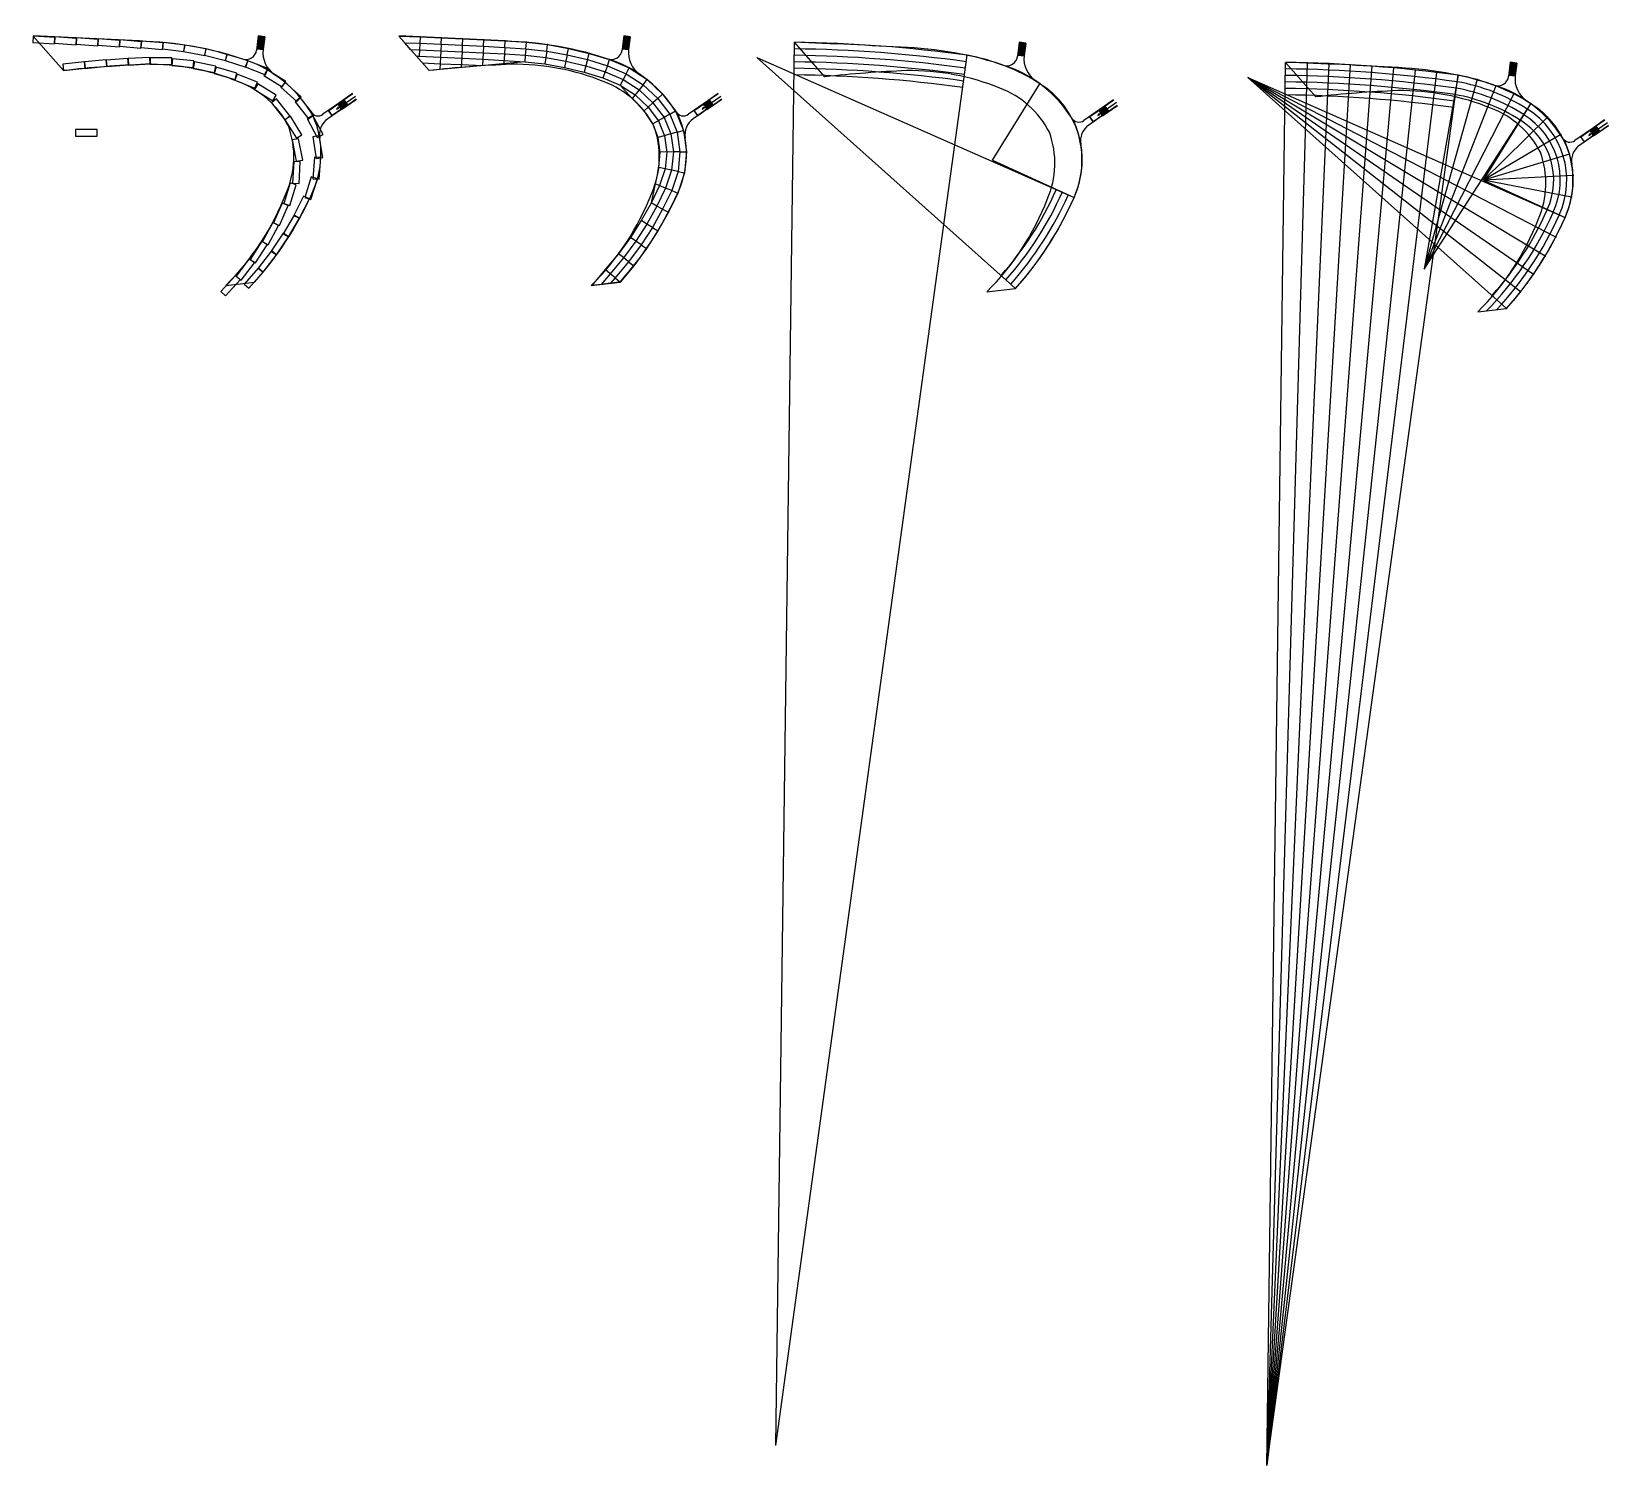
# Model space of a CAD drawing. Extents: x 10241 to 1500931, y -537358 to 142253.
# Drawn here: x 10241 to 737860, y -537358 to 124237 of the extents above; entities that cross this region are included whole.
import ezdxf

# ---------------------------------------------------------------- set-up
doc = ezdxf.new("R2010")
doc.units = 0
doc.header["$LTSCALE"] = 1000
doc.header["$MEASUREMENT"] = 0
doc.linetypes.add('DASH', pattern=[0.35, 0.25, -0.1])
for name, color, linetype in [('A-G-PATTERN', 157, 'Continuous'), ('A-G-VISIBLE', 9, 'Continuous'), ('A-P-BELOW', 73, 'DASH'), ('A-P-STAIR', 4, 'Continuous'), ('标注', 3, 'Continuous')]:
    doc.layers.add(name, color=color, linetype=linetype)

# ---------------------------------------------------------------- blocks, each defined once
blk = doc.blocks.new('*U5')
at = {"layer": 'A-P-STAIR'}
blk.add_lwpolyline([(0, 0), (-838, -2881), (8765, -5673), (9602, -2792)], close=True, dxfattribs=at)
blk = doc.blocks.new('*U6')
at = {"layer": 'A-P-STAIR', "color": 0, "linetype": 'ByBlock', "lineweight": -2, "transparency": 16777216}
for p, rotation in [((11059, 122168, 2850), 12.44585894149647), ((21052, 121798, 2850), 12.17631647261242), ((31043, 121380, 2850), 11.90677400372847), ((41033, 120916, 2850), 11.63723153484448), ((51019, 120405, 2850), 11.36768906596062), ((61004, 119846, 2850), 11.09814659707672), ((70983, 119211, 2850), 9.321402722762716), ((80909, 118010, 2850), 5.741753326481471), ((90740, 116191, 2850), 2.162103930200221), ((100439, 113762, 2850), 358.5824545339193), ((109967, 110732, 2850), 355.0028051376381), ((119029, 106542, 2850), 344.3159357680294), ((127202, 100801, 2850), 334.3820026356937), ((134261, 93737, 2850), 324.448069503358), ((139997, 85560, 2850), 314.5141363710223), ((143023, 76057, 2850), 295.3060627812324), ((143758, 66106, 2850), 282.0100038490457), ((142184, 56254, 2850), 268.713944916859), ((138461, 46990, 2850), 259.4065297314563), ((133946, 38069, 2850), 255.7730814579101), ((128875, 29452, 2850), 252.139633184364), ((123268, 21174, 2850), 248.5061849108178), ((117148, 13268, 2850), 244.8727366372716)]:
    blk.add_blockref('*U5', p, dxfattribs=dict(at, rotation=rotation))
blk = doc.blocks.new('sdfgdfgdfg')
at = {"layer": 'A-G-PATTERN', "linetype": 'Continuous'}
h = blk.add_hatch(dxfattribs=at)
h.set_pattern_fill('ANSI31', color=256, scale=50, angle=308.091126)
h.set_pattern_definition([(353.091126, (-499234618.08, -3106399135.15), (19.096132141, 157.597272303), [])])
h.paths.add_polyline_path([(282765, 116252), (285743, 115891), (286465, 121847), (283486, 122208)])
at = {"layer": '标注', "linetype": 'Continuous'}
h = blk.add_hatch(color=256, dxfattribs=at)
h.dxf.hatch_style = 1
h.paths.add_polyline_path([(319650, 88449), (320673, 88846), (320349, 89300)])
at = {"layer": 'A-G-VISIBLE', "linetype": 'Continuous'}
for p, q in [((283486, 122208, 2850), (282699, 115713, 2850)), ((286465, 121847, 2850), (285741, 115877, 2850)), ((322324, 92337, 2850), (313309, 86054, 2850)), ((324040, 89876, 2850), (315555, 83962, 2850)), ((320115, 90798, 2850), (320172, 90716, 2850)), ((322569, 88851, 2850), (320911, 91230, 2850))]:
    blk.add_line(p, q, dxfattribs=at)
at = {"layer": 'A-G-VISIBLE', "linetype": 'Continuous', "elevation": 2850, "flags": 128}
blk.add_lwpolyline([(281795, 8634, 0.0755043), (307686, 48284, 0.2261689), (308743, 85356, 0.1660203), (280741, 109958, 0.0783155), (231870, 119715, 0.0061442), (179688, 122168)], format="xyb", dxfattribs=at)
at = {"layer": 'A-G-VISIBLE', "linetype": 'Continuous', "flags": 128}
for points, elevation in [([(193689, 106213), (179688, 122168)], 2850), ([(268465, 7001), (281795, 8634)], 3800)]:
    blk.add_lwpolyline(points, dxfattribs=dict(at, elevation=elevation))
at = {"layer": 'A-G-VISIBLE', "linetype": 'Continuous', "elevation": 2850, "flags": 128}
for points in [[(282765, 116252), (285743, 115891), (286465, 121847), (283486, 122208)], [(282820, 116295), (285699, 115947), (286409, 121804), (283530, 122153)], [(317647, 85420), (315931, 87881), (320854, 91312), (322569, 88851)], [(317659, 85490), (316001, 87869), (320841, 91243), (322499, 88864)]]:
    blk.add_lwpolyline(points, close=True, dxfattribs=at)
at = {"layer": 'A-G-VISIBLE', "linetype": 'Continuous', "elevation": 2850}
blk.add_lwpolyline([(268465, 7001, 0.10628), (296392, 49716, 0.1938436), (297367, 80751, 0.1831466), (274528, 101000, 0.1016936), (231523, 109109, 0.0185237), (193689, 106213)], format="xyb", dxfattribs=at)
at = {"layer": 'A-G-VISIBLE', "linetype": 'Continuous'}
for centre, radius, start, end in [((277736, 116314, 2850), 5000, 251.495834, 353.091122), ((297654, 114434, 2850), 12000, 173.091126, 236.02526), ((311022, 89335, 2850), 4000, 211.999788, 304.877302), ((320701, 76579, 2850), 9000, 124.877302, 189.55885)]:
    blk.add_arc(centre, radius, start, end, dxfattribs=at)
at = {"layer": 'A-P-BELOW', "linetype": 'DASH'}
for p, q in [((321831, 88337, 2850), (320172, 90716, 2850)), ((322077, 88508, 2850), (320419, 90887, 2850)), ((322323, 88680, 2850), (320665, 91059, 2850))]:
    blk.add_line(p, q, dxfattribs=at)
at = {"layer": 'A-P-STAIR', "linetype": 'Continuous'}
for p, q in [((327006, 95601, 2850), (320115, 90798, 2850)), ((327064, 95519, 2850), (320172, 90716, 2850)), ((322815, 89023, 2850), (321157, 91402, 2850)), ((323061, 89194, 2850), (321403, 91573, 2850)), ((323307, 89366, 2850), (321649, 91745, 2850)), ((321831, 88337, 2850), (328722, 93140, 2850)), ((321888, 88255, 2850), (328779, 93058, 2850)), ((323554, 89537, 2850), (321895, 91917, 2850)), ((323800, 89709, 2850), (322141, 92088, 2850)), ((324046, 89881, 2850), (322387, 92260, 2850)), ((324292, 90052, 2850), (322634, 92431, 2850)), ((324538, 90224, 2850), (322880, 92603, 2850)), ((324784, 90395, 2850), (323126, 92774, 2850))]:
    blk.add_line(p, q, dxfattribs=at)
at = {"layer": '标注', "linetype": 'Continuous'}
blk.add_line((320511, 89073, 2850), (328274, 94484, 2850), dxfattribs=at)
at = {"layer": '标注', "linetype": 'Continuous', "elevation": 2850, "flags": 128}
blk.add_lwpolyline([(319650, 88449), (320673, 88846), (320349, 89300)], close=True, dxfattribs=at)

msp = doc.modelspace()

# ---------------------------------------------------------------- hatches: boundary and pattern name
at = {"layer": 'A-G-PATTERN', "linetype": 'Continuous'}
h = msp.add_hatch(dxfattribs=at)
h.set_pattern_fill('ANSI31', color=256, scale=50, angle=308.091126)
h.set_pattern_definition([(353.091126, (-499403246.7, -3106399135.15), (19.096132141, 157.597272303), [])])
h.paths.add_polyline_path([(114136, 116251.8), (117114.2, 115891), (117835.9, 121847.4), (114857.7, 122208.3)])
at = {"layer": '标注', "linetype": 'Continuous'}
h = msp.add_hatch(color=256, dxfattribs=at)
h.dxf.hatch_style = 1
h.paths.add_polyline_path([(151021.4, 88449.4), (152044.3, 88846.1), (151720.4, 89299.9)])

# ---------------------------------------------------------------- linework, layer by layer
at = {"layer": 'A-G-VISIBLE', "linetype": 'Continuous'}
for p, q in [((114857.7, 122208.3, 2850.2), (114070.7, 115712.8, 2850.2)), ((117835.9, 121847.4, 2850.2), (117112.5, 115877, 2850.2)), ((153695.5, 92337.4, 2850.2), (144680.4, 86053.6, 2850.2)), ((155411, 89876.3, 2850.2), (146926.4, 83962.3, 2850.2)), ((151486.6, 90797.8, 2850.2), (151543.8, 90715.7, 2850.2)), ((153940.4, 88851.3, 2850.2), (152282.2, 91230.4, 2850.2))]:
    msp.add_line(p, q, dxfattribs=at)
at = {"layer": 'A-G-VISIBLE', "linetype": 'Continuous', "flags": 128}
for points, elevation in [([(25060.1, 106212.8), (11058.9, 122168)], 2850.2), ([(99836.1, 7000.5), (113166, 8633.8)], 3800.3)]:
    msp.add_lwpolyline(points, dxfattribs=dict(at, elevation=elevation))
at = {"layer": 'A-G-VISIBLE', "linetype": 'Continuous', "elevation": 2850.2, "flags": 128}
msp.add_lwpolyline([(113166, 8633.8, 0.07550429), (139057.8, 48283.7, 0.22616889), (140114.8, 85356.1, 0.16602034), (112112, 109957.9, 0.07831547), (63241.5, 119714.9, 0.00614421), (11058.9, 122168)], format="xyb", dxfattribs=at)
for points in [[(114136, 116251.8), (117114.2, 115891), (117835.9, 121847.4), (114857.7, 122208.3)], [(114191.6, 116295.5), (117070.6, 115946.6), (117780.3, 121803.8), (114901.3, 122152.6)], [(149018.2, 85420.3), (147302.7, 87881.5), (152225, 91312.4), (153940.4, 88851.3)], [(149030.6, 85490), (147372.3, 87869.1), (152212.6, 91242.8), (153870.8, 88863.7)]]:
    msp.add_lwpolyline(points, close=True, dxfattribs=at)
at = {"layer": 'A-G-VISIBLE', "linetype": 'Continuous', "elevation": 2850.2}
msp.add_lwpolyline([(99836.1, 7000.5, 0.10628001), (127763.7, 49715.7, 0.19384364), (128738.5, 80751.4, 0.18314661), (105899.8, 101000, 0.10169365), (62894.7, 109109.3, 0.01852371), (25060.1, 106212.8)], format="xyb", dxfattribs=at)
at = {"layer": 'A-G-VISIBLE', "linetype": 'Continuous'}
for centre, radius, start, end in [((109107, 116314.3, 2850.2), 5000, 251.4958336, 353.0911224), ((129025.4, 114433.5, 2850.2), 12000, 173.0911257, 236.0252605), ((142393.1, 89335.2, 2850.2), 4000, 211.9997881, 304.8773016), ((152072.8, 76578.9, 2850.2), 9000, 124.8773016, 189.5588498)]:
    msp.add_arc(centre, radius, start, end, dxfattribs=at)
at = {"layer": 'A-P-BELOW', "linetype": 'DASH'}
for p, q in [((153202.1, 88336.6, 2850.2), (151543.8, 90715.7, 2850.2)), ((153448.2, 88508.2, 2850.2), (151789.9, 90887.3, 2850.2)), ((153694.3, 88679.7, 2850.2), (152036.1, 91058.8, 2850.2))]:
    msp.add_line(p, q, dxfattribs=at)
at = {"layer": 'A-P-STAIR', "linetype": 'Continuous'}
for p, q in [((158377.8, 95601.1, 2850.2), (151486.6, 90797.8, 2850.2)), ((158435, 95519, 2850.2), (151543.8, 90715.7, 2850.2)), ((154186.6, 89022.8, 2850.2), (152528.3, 91401.9, 2850.2)), ((154432.7, 89194.4, 2850.2), (152774.4, 91573.5, 2850.2)), ((154678.8, 89365.9, 2850.2), (153020.5, 91745, 2850.2)), ((153202.1, 88336.6, 2850.2), (160093.3, 93139.9, 2850.2)), ((153259.3, 88254.6, 2850.2), (160150.5, 93057.9, 2850.2)), ((154924.9, 89537.5, 2850.2), (153266.6, 91916.6, 2850.2)), ((155171, 89709, 2850.2), (153512.7, 92088.1, 2850.2)), ((155417.1, 89880.5, 2850.2), (153758.8, 92259.6, 2850.2)), ((155663.2, 90052.1, 2850.2), (154005, 92431.2, 2850.2)), ((155909.4, 90223.6, 2850.2), (154251.1, 92602.7, 2850.2)), ((156155.5, 90395.2, 2850.2), (154497.2, 92774.3, 2850.2))]:
    msp.add_line(p, q, dxfattribs=at)
at = {"layer": 'A-P-STAIR', "elevation": 2850.2}
for points in [[(179687.5, 122168), (189511.7, 121804.4), (199334, 121395.3), (209153.5, 120922.9), (218972.5, 120440.8), (228788.3, 119895.5), (238600.5, 119298.4), (248366.5, 118184.2), (258045.7, 116472.8), (267601.6, 114170.4), (276998.1, 111285.8), (286033.4, 107449.4), (294254, 102079.7), (301444.7, 95393.4), (307397.1, 87584.3), (311099.6, 78532.6), (312415.6, 68811.7), (311499.1, 59045), (308397.5, 49738.7), (304087.1, 40904.3), (299280, 32330.7), (293948.1, 24073.2), (288112, 16164), (281794.6, 8633.8)], [(187856.1, 112859.5), (185133.2, 115962.3), (182410.4, 119065.2), (179687.5, 122168)], [(182410.4, 119065.2), (189393.8, 118806.7), (199202.3, 118398.2), (209008.8, 117944.3), (218813.1, 117445.1), (228614, 116900.6), (238339.2, 116308.7), (247934.9, 115214), (257432.6, 113534.6), (266809.3, 111275.5), (275968.9, 108463.6), (284615.8, 104792.1), (292398.9, 99708.2), (299214.2, 93371), (304770.6, 86081.3), (308178, 77751), (309396.6, 68749.8), (308544.3, 59667.5), (305614.2, 50875.7), (301428.4, 42296.8), (296709, 33879.5), (291478.5, 25779.2), (285753.6, 18020.5), (279496.3, 10561.9)], [(189393.8, 118806.7), (189268.9, 115809.3)], [(189511.7, 121804.4), (189393.8, 118806.7)], [(199202.3, 118398.2), (199077.4, 115400.8)], [(199202.3, 118398.2), (199334, 121395.3)], [(209008.8, 117944.3), (208863.1, 114947.8)], [(209153.5, 120922.9), (209008.8, 117944.3)], [(218813.1, 117445.1), (218646.6, 114449.7)], [(218813.1, 117445.1), (218979.5, 120440.5)], [(228614, 116900.6), (228447.5, 113905.2)], [(228614, 116900.6), (228796.2, 119895)], [(238339.2, 116308.7), (238600.5, 119298.4)], [(247934.9, 115214), (248366.5, 118184.2)], [(257432.6, 113534.6), (258045.7, 116472.8)], [(106210.6, 112004.7), (96608.4, 114797)], [(185133.2, 115962.3), (189275.9, 115809), (199070.5, 115401), (208863.1, 114947.8), (218653.6, 114449.3), (228439.6, 113905.6), (238077.9, 113319.1), (247503.3, 112243.8), (256819.5, 110596.5), (266017, 108380.5), (274939.7, 105641.4), (283198.1, 102134.8), (290543.7, 97336.7), (296983.6, 91348.5), (302144.2, 84578.2), (305256.5, 76969.3), (306377.7, 68687.9), (305589.6, 60290), (302830.9, 52012.7), (298769.8, 43689.2), (294138, 35428.2), (289009, 27485.1), (283395.2, 19877), (277198, 12490.1)], [(187856.1, 112859.5), (189157.9, 112811.3), (198938.7, 112403.9), (208717.5, 111951.4), (218494.1, 111453.5), (228265.3, 110910.7), (237816.5, 110329.4), (247071.7, 109273.6), (256206.4, 107658.4), (265224.7, 105485.6), (273910.5, 102819.2), (281780.5, 99477.5), (288688.5, 94965.2), (294753.1, 89326.1), (299517.7, 83075.2), (302334.9, 76187.7), (303358.7, 68626), (302634.8, 60912.5), (300047.6, 53149.7), (296111.2, 45081.7), (291567, 36977), (286539.5, 29191.1), (281036.7, 21733.5), (274899.7, 14418.2)], [(237816.4, 110329.4), (193688.8, 106212.8), (187856.1, 112859.5)], [(189275.9, 115809), (189164.9, 112811)], [(190585.4, 109749.2), (198807, 109406.8), (208558, 108955.5), (218344.4, 108512.9)], [(199077.4, 115400.8), (198673.7, 106677.8)], [(208863.1, 114947.8), (208488.7, 107593.5)], [(218646.6, 114449.7), (218344.4, 108512.9)], [(228439.6, 113905.6), (228167.2, 109429.3)], [(238077.9, 113319.1), (237816.5, 110329.4)], [(238339.2, 116308.7), (238077.9, 113319.1)], [(247503.3, 112243.8), (247071.9, 109273.6)], [(247934.9, 115214), (247503.3, 112243.8)], [(256819.5, 110596.5), (256206.2, 107658.4)], [(257432.6, 113534.6), (256819.5, 110596.5)], [(266809.3, 111275.5), (266017, 108380.5)], [(266809.3, 111275.5), (267601.6, 114170.4)], [(275968.9, 108463.6), (276998.1, 111285.8)], [(266017, 108380.5), (265224.7, 105485.6)], [(274939.7, 105641.4), (273910.5, 102819.2)], [(275968.9, 108463.6), (274939.7, 105641.4)], [(283198.1, 102134.8), (281780.5, 99477.5)], [(284615.8, 104792.1), (283198.1, 102134.8)], [(284615.8, 104792.1), (286033.4, 107449.4)], [(292398.9, 99708.2), (294254, 102079.7)], [(296917, 81586.9), (292877.1, 87625.1), (287400.5, 93318.7), (281780.5, 99477.5)], [(290543.7, 97336.7), (287400.5, 93318.7)], [(292398.9, 99708.2), (290543.7, 97336.7)], [(299214.2, 93371), (301444.7, 95393.4)], [(296983.6, 91348.5), (292877.1, 87625.1)], [(299214.2, 93371), (296983.6, 91348.5)], [(304770.6, 86081.3), (307397.1, 87584.3)], [(302144.2, 84578.2), (296917, 81586.9)], [(299680, 61535), (300339.7, 68564.1), (299413.4, 75406.1), (296917, 81586.9)], [(304770.6, 86081.3), (302144.2, 84578.2)], [(305256.5, 76969.3), (299413.4, 75406.1)], [(308178, 77751), (305256.5, 76969.3)], [(308178, 77751), (311099.6, 78532.6)], [(306377.7, 68687.9), (300339.7, 68564.1)], [(309396.6, 68749.8), (306377.7, 68687.9)], [(309396.6, 68749.8), (312415.6, 68811.7)], [(299680, 61535), (297997.2, 53987.3)], [(305589.6, 60290), (299680, 61535)], [(308544.3, 59667.5), (305589.6, 60290)], [(308544.3, 59667.5), (311499.1, 59045)], [(297997.2, 53987.3), (296153, 45156.4)], [(302830.9, 52012.7), (297997.2, 53987.3)], [(305614.2, 50875.7), (302830.9, 52012.7)], [(298769.8, 43689.2), (296153, 45156.4)], [(301428.4, 42296.8), (298769.8, 43689.2)], [(305614.2, 50875.7), (308397.5, 49738.7)], [(294140.5, 35426.7), (291617.8, 37055.7)], [(301428.4, 42296.8), (304087.1, 40904.3)], [(289009, 27485.1), (286539.5, 29191.1)], [(296709, 33879.5), (294138, 35428.2)], [(296709, 33879.5), (299280, 32330.7)], [(291478.5, 25779.2), (289009, 27485.1)], [(291478.5, 25779.2), (293948.1, 24073.2)], [(283455.3, 19948.6), (281036.6, 21733.3)], [(285753.6, 18020.5), (283455.3, 19948.6)], [(285753.6, 18020.5), (288112, 16164)], [(274899.7, 14418.2), (268700.9, 7029.5)], [(281794.6, 8633.8), (277430, 8099), (273065.5, 7564.2), (268700.9, 7029.5)], [(277198, 12490.1), (273065.5, 7564.2)], [(277198, 12490.1), (274899.7, 14418.2)], [(279496.3, 10561.9), (277198, 12490.1)], [(279496.3, 10561.9), (277430, 8099)], [(279496.3, 10561.9), (281794.6, 8633.8)], [(281794.6, 8633.8), (281794.6, 8633.8)]]:
    msp.add_lwpolyline(points, dxfattribs=at)
at = {"layer": 'A-P-STAIR'}
for points in [[(353682.4, -528115.8), (362209.3, 119264.1)], [(344850.8, 112233.4), (491267.9, 47603.2)], [(344850.8, 112233.4), (464316.4, 5729.8)], [(353682.4, -528115.8), (441936.2, 113277)], [(608759.6, 109451.3), (580241, -537358.2)], [(580241.2, -537356.3), (588768, 110023.6)], [(598766, 109814.7), (580241.2, -537356.3)], [(571409.5, 102992.9), (717826.7, 38362.8)], [(571409.5, 102992.9), (690875.1, -3510.7)], [(713505.4, 29346.4), (571409.5, 102992.9)], [(708629.6, 20617.5), (571409.5, 102992.9)], [(703218.2, 12210.1), (571409.5, 102992.9)], [(697292.4, 4157), (571409.5, 102992.9)], [(618746.4, 108933.7), (580241, -537358.2)], [(648642.1, 106456.4), (580241, -537358.2)], [(658577.9, 105323.1), (580241, -537358.2)], [(638690, 107436), (580241.2, -537356.3)], [(580241.2, -537356.3), (668495, 104036.5)], [(628724, 108261.9), (580241.4, -537348.8)], [(668495, 104036.5), (652876.5, 14629.5)], [(677323.1, 102036.1), (652876.5, 14629.5)], [(453575.8, 64932.7), (475451.5, 100181.3)], [(685908.1, 99166.2), (652876.5, 14629.5)], [(694164.5, 95455.5), (652876.5, 14629.5)], [(652876.5, 14629.5), (702010.3, 90940.8)], [(680134.5, 55692.2), (702010.3, 90940.8)], [(709792.3, 84699.5), (680134.6, 55692.3)], [(715859.5, 76780.9), (680134.6, 55692.3)], [(719861, 67642.7), (680134.5, 55692.2)], [(453575.8, 64932.8), (491267.9, 47603.2)], [(680134.6, 55692.3), (717826.7, 38362.8)], [(721565.3, 57813.6), (680134.7, 55692.3)], [(720873.8, 47861.8), (680134.7, 55692.3)]]:
    msp.add_lwpolyline(points, dxfattribs=at)
for points in [[(441936.2, 113277, 0.03090172), (362209.3, 119264.1, 0.25893786)], [(440709.4, 104361, 0.03090172), (362090.7, 110264.9, 0.03090172)], [(441118.3, 107333, 0.03090172), (362130.3, 113264.6, 0.03090172)], [(441527.3, 110305, 0.03090172), (362169.8, 116264.3, 0.03090172)], [(475451.5, 100181.3, 0.10010789), (441936.2, 113277, 0.30224667)], [(668495, 104036.5, 0.03090172), (588768, 110023.6, 0.25893786)], [(439891.5, 98417, 0.03090172), (362011.7, 104265.4, 0.03090172)], [(440300.5, 101389, 0.03090172), (362051.2, 107265.1, 0.03090172)], [(667677.1, 98092.5, 0.03090172), (588689, 104024.1, 0.03090172)], [(668086, 101064.5, 0.03090172), (588728.5, 107023.9, 0.03090172)], [(702010.3, 90940.8, 0.10010789), (668495, 104036.5, 0.30224667)], [(491267.9, 47603.2, 0.37820079), (475451.5, 100181.3, 1.23013231)], [(666450.3, 89176.5, 0.03090172), (588570.5, 95024.9, 0.03090172)], [(666859.2, 92148.5, 0.03090172), (588610, 98024.6, 0.03090172)], [(667268.2, 95120.5, 0.03090172), (588649.5, 101024.4, 0.03090172)], [(697138.1, 83373.7, 0.10010789), (666946.2, 95170.7, 0.10010789)], [(698762.1, 85896, 0.10010789), (667462.5, 98126, 0.10010789)], [(700386.2, 88418.4, 0.10010789), (667978.7, 101081.2, 0.10010789)], [(715101, 39615.9, 0.37820079), (700428.3, 88391.8, 0.37820079)], [(717826.7, 38362.8, 0.37820079), (702010.3, 90940.8, 1.23013231)], [(709649.5, 42122.3, 0.37820079), (697264.4, 83293.8, 0.37820079)], [(712375.2, 40869.1, 0.37820079), (698846.4, 85842.8, 0.37820079)], [(457598.4, 11718.9, 0.07826204), (483034.4, 51237.6, 0.07826204)], [(459837.7, 9722.5, 0.07826204), (485778.9, 50026.2, 0.07826204)], [(462077, 7726.2, 0.07826204), (488523.4, 48814.7, 0.07826204)], [(464316.4, 5729.8, 0.07826204), (491267.9, 47603.2, -1.04855407)], [(681611.1, -4645.7, 0.08972604), (712337.6, 40785.7, 0.07826204)], [(684157.1, 2478.4, 0.07826204), (709593.1, 41997.1, 0.07826204)], [(686305.9, -4070.5, 0.08380412), (715082.2, 39574.2, 0.07826204)], [(690875.1, -3510.7, 0.07826204), (717826.7, 38362.8, -1.04855407)]]:
    msp.add_lwpolyline(points, format="xyb", dxfattribs=at)
at = {"layer": 'A-P-STAIR', "elevation": 2850.2}
for points in [[(25060.1, 106212.8), (34995.9, 107344.1), (34656.5, 110324.9), (24720.7, 109193.5)], [(35006.3, 107247.8), (44962.3, 108185), (44681.1, 111171.8), (34725.1, 110234.6)], [(44970.7, 108088.5), (54943.1, 108831.2), (54720.3, 111822.9), (44747.9, 111080.3)], [(54949.7, 108734.6), (64934.6, 109282.5), (64770.3, 112278), (54785.3, 111730.1)], [(64940.7, 109123.4), (74940.6, 109097.6), (74948.4, 112097.6), (64948.4, 112123.4)], [(74925.4, 108638.7), (84880.7, 107694.3), (85164, 110680.9), (75208.7, 111625.3)], [(84823.3, 107238.7), (94649.8, 105383.7), (95206.3, 108331.7), (85379.8, 110186.7)], [(94550.8, 104935.4), (104165.3, 102185.5), (104990.3, 105069.8), (95375.8, 107819.7)], [(104025.6, 101748.1), (113346.8, 98126.6), (114433.2, 100923), (105112, 104544.5)], [(113056.8, 97491.8), (121589.7, 92277.6), (123154, 94837.5), (114621, 100051.7)], [(120911.5, 91339.1), (127152.2, 83525.4), (129496.3, 85397.6), (123255.6, 93211.3)], [(127138.2, 83542.9), (132431.6, 75058.8), (134976.9, 76646.8), (129683.5, 85130.9)], [(130544.9, 74222.6), (132416.4, 64399.3), (135363.4, 64960.7), (133491.9, 74784)], [(131222.7, 64269.8), (130698.8, 54283.5), (133694.7, 54126.3), (134218.6, 64112.6)], [(129508.7, 54442.2), (126619.7, 44868.6), (129491.8, 44001.9), (132380.8, 53575.5)], [(125889.2, 45125.5), (121919.6, 35947.1), (124673.1, 34756.3), (128642.7, 43934.6)], [(121547, 36120.6), (116835.7, 27300), (119481.9, 25886.6), (124193.2, 34707.2)], [(116478.6, 27503.5), (111057.5, 19100.4), (113578.4, 17474.1), (118999.5, 25877.2)], [(110718.3, 19332.6), (104624.3, 11404), (107002.9, 9575.8), (113096.9, 17504.4)], [(104305.4, 11663.3), (97579.6, 4263), (99799.7, 2245.3), (106525.5, 9645.6)]]:
    msp.add_lwpolyline(points, close=True, dxfattribs=at)
at = {"layer": 'A-P-STAIR'}
msp.add_lwpolyline([(30589.5, 76040), (40589.5, 76040), (40589.5, 79040), (30589.5, 79040)], close=True, dxfattribs=at)
for p in [(189511.7, 121804.4, 2850.2), (199334, 121395.3, 2850.2), (209154.4, 120940.8, 2850.2), (218972.5, 120440.8, 2850.2), (228788.3, 119895.5, 2850.2), (238600.5, 119298.4, 2850.2), (248366.5, 118184.2, 2850.2), (258045.7, 116472.8, 2850.2), (267601.6, 114170.4, 2850.2), (276998.1, 111285.8, 2850.2), (598766, 109814.7), (608759.6, 109451.3), (286033.4, 107449.4, 2850.2), (294254, 102079.7, 2850.2), (618746.4, 108933.7), (628724, 108261.9), (638690, 107436), (648642.1, 106456.4), (658577.9, 105323.1), (677323.1, 102036.1), (301444.7, 95393.4, 2850.2), (685908.1, 99166.2), (694164.5, 95455.5), (307397.1, 87584.3, 2850.2), (709792.3, 84699.5), (709792.3, 84699.5), (709792.4, 84699.4), (311099.6, 78532.6, 2850.2), (715859.5, 76780.9), (715859.5, 76780.9), (715859.6, 76780.8), (312415.6, 68811.7, 2850.2), (719861, 67642.8), (719861, 67642.8), (719861, 67642.7), (311499.1, 59045, 2850.2), (721565.3, 57813.6), (721565.3, 57813.6), (721565.3, 57813.6), (308397.5, 49738.7, 2850.2), (720873.8, 47861.8), (720873.8, 47861.8), (720873.8, 47861.8), (304087.1, 40904.3, 2850.2), (299280, 32330.7, 2850.2), (713505.4, 29346.4), (713505.4, 29346.4), (715736.5, 33820.8), (293948.1, 24073.2, 2850.2), (711135.7, 24943.9), (288112, 16164, 2850.2), (705989.5, 16371.6), (708629.5, 20617.4), (708629.6, 20617.5), (700318.2, 8137.3), (703218.1, 12209.9), (703218.2, 12210.1), (694143.8, 273.2), (697292.2, 4156.8), (697292.4, 4157), (690875.4, -3510.4)]:
    msp.add_point(p, dxfattribs=at)
at = {"layer": '标注', "linetype": 'Continuous'}
msp.add_line((151882.4, 89073, 2850.2), (159645.5, 94484.1, 2850.2), dxfattribs=at)
at = {"layer": '标注', "linetype": 'Continuous', "elevation": 2850.2, "flags": 128}
msp.add_lwpolyline([(151021.4, 88449.4), (152044.3, 88846.1), (151720.4, 89299.9)], close=True, dxfattribs=at)

# ---------------------------------------------------------------- block references
at = {"layer": 'A-P-STAIR'}
for name, p in [('*U6', (0, 0)), ('sdfgdfgdfg', (0, 0)), ('sdfgdfgdfg', (182521.8, -2903.9, -2850.2)), ('sdfgdfgdfg', (409080.5, -12144.4, -2850.2))]:
    msp.add_blockref(name, p, dxfattribs=at)

doc.saveas('drawing.dxf')
